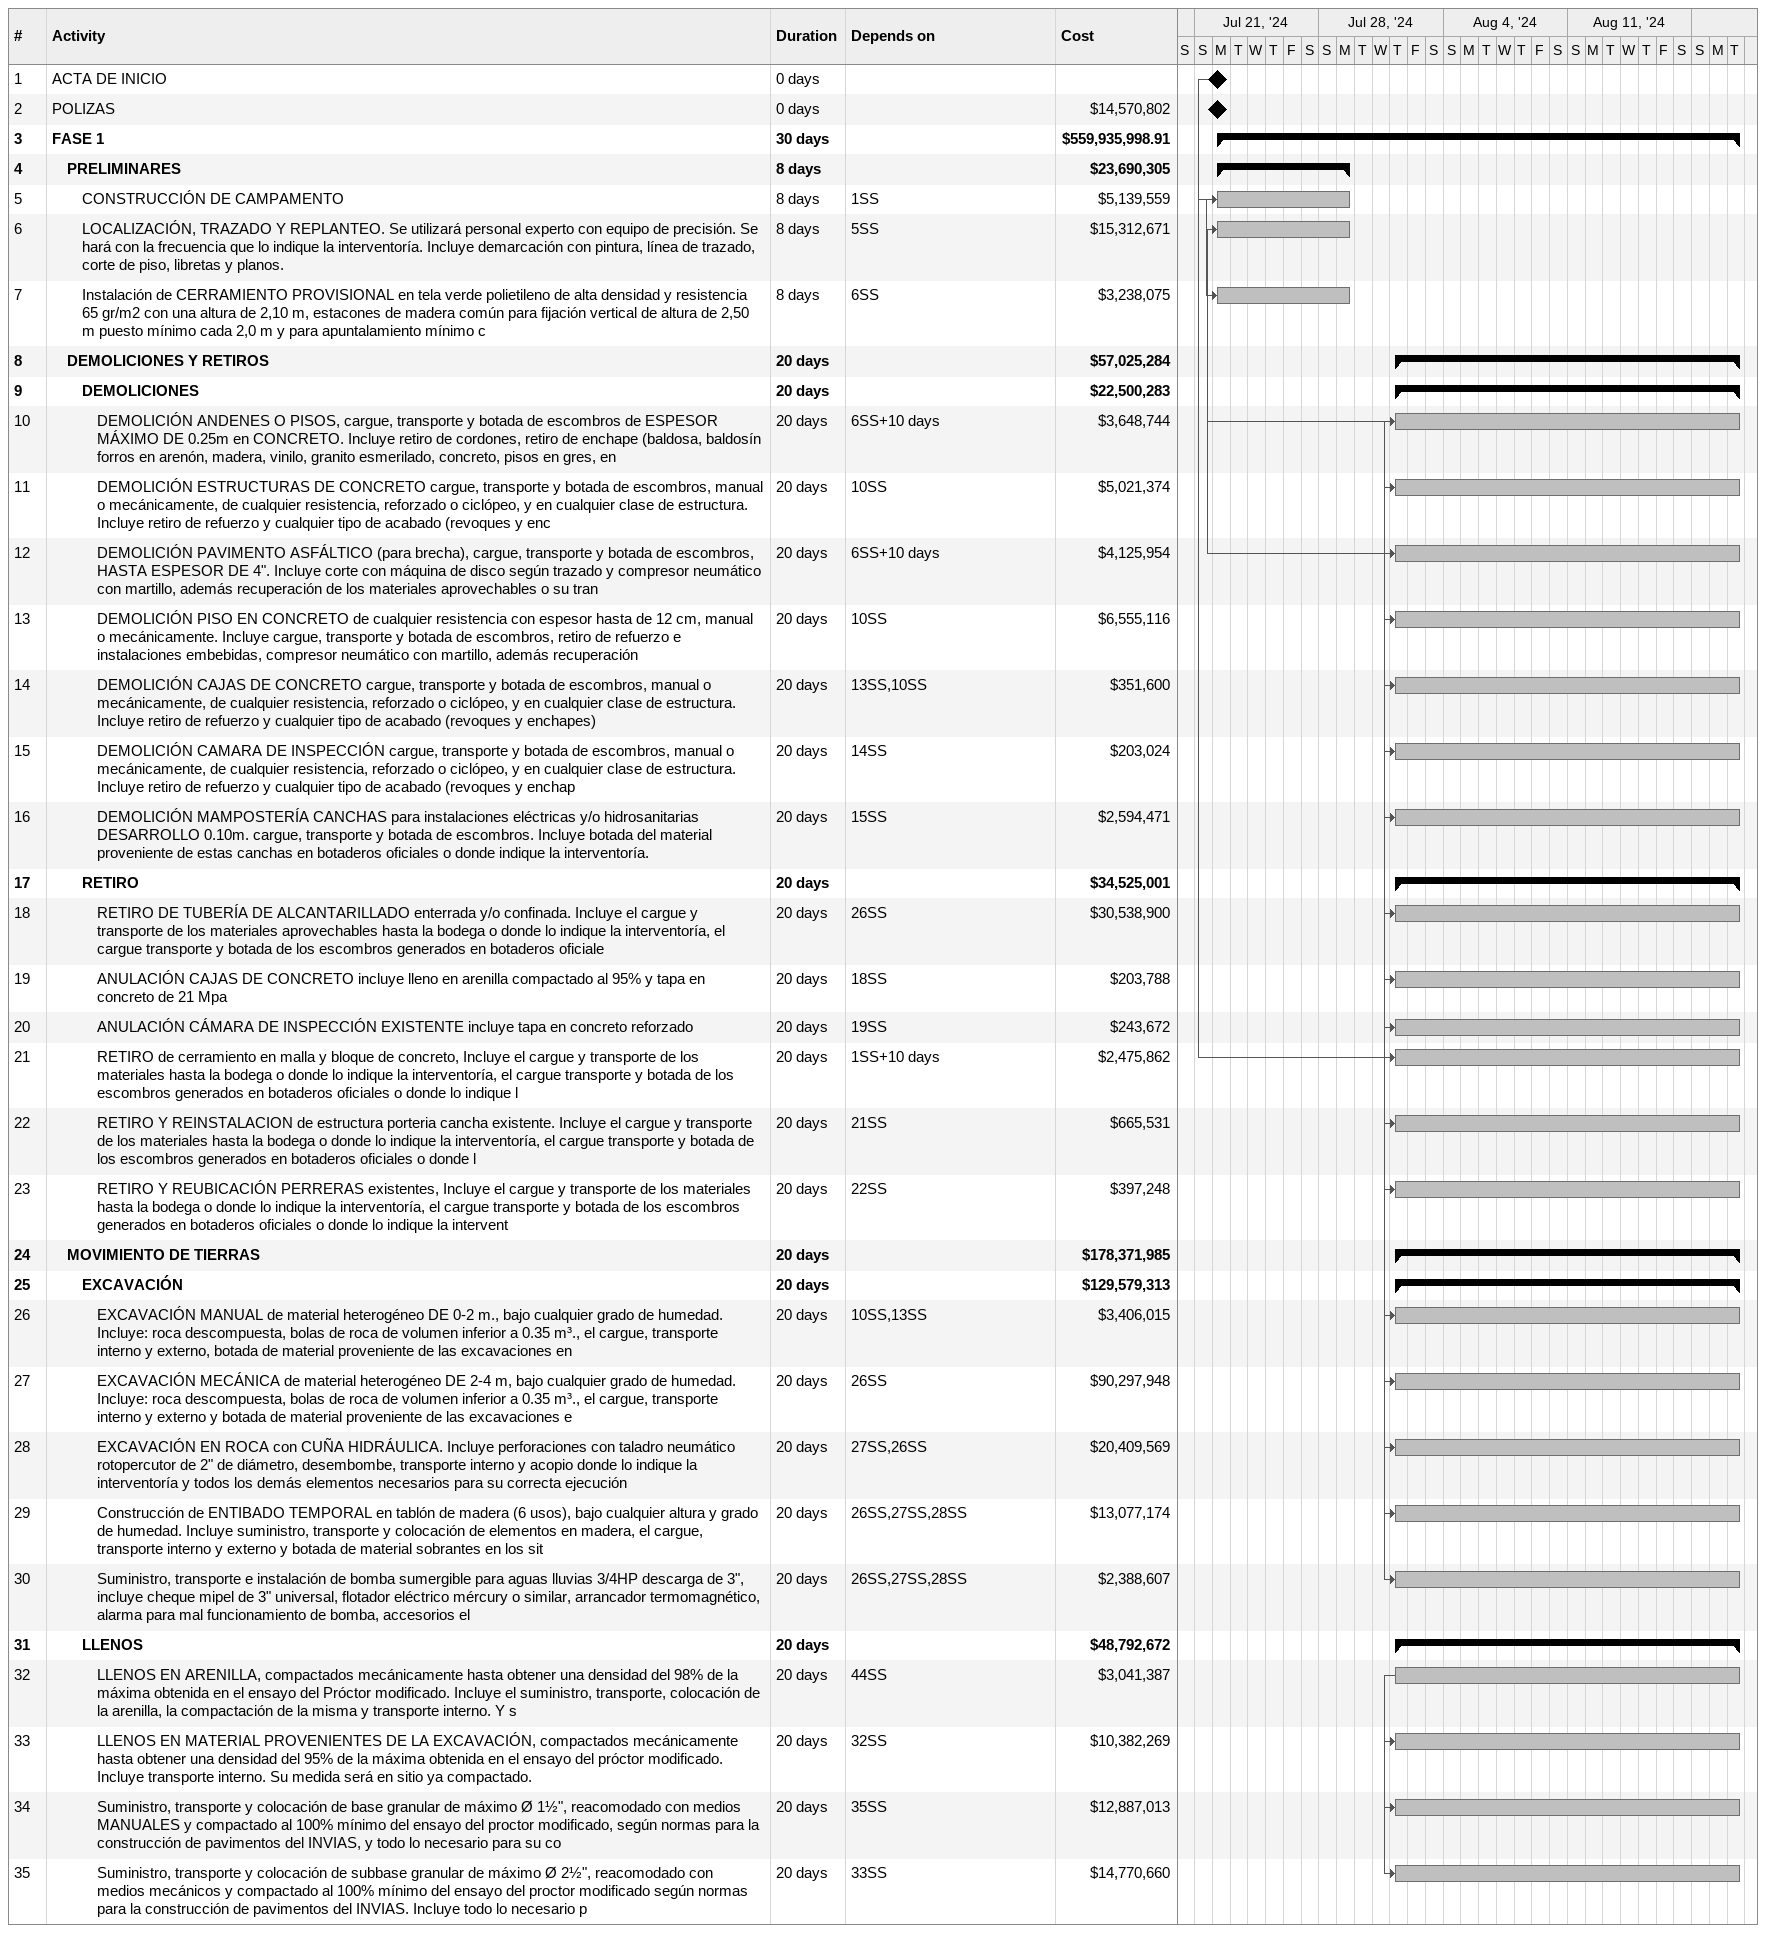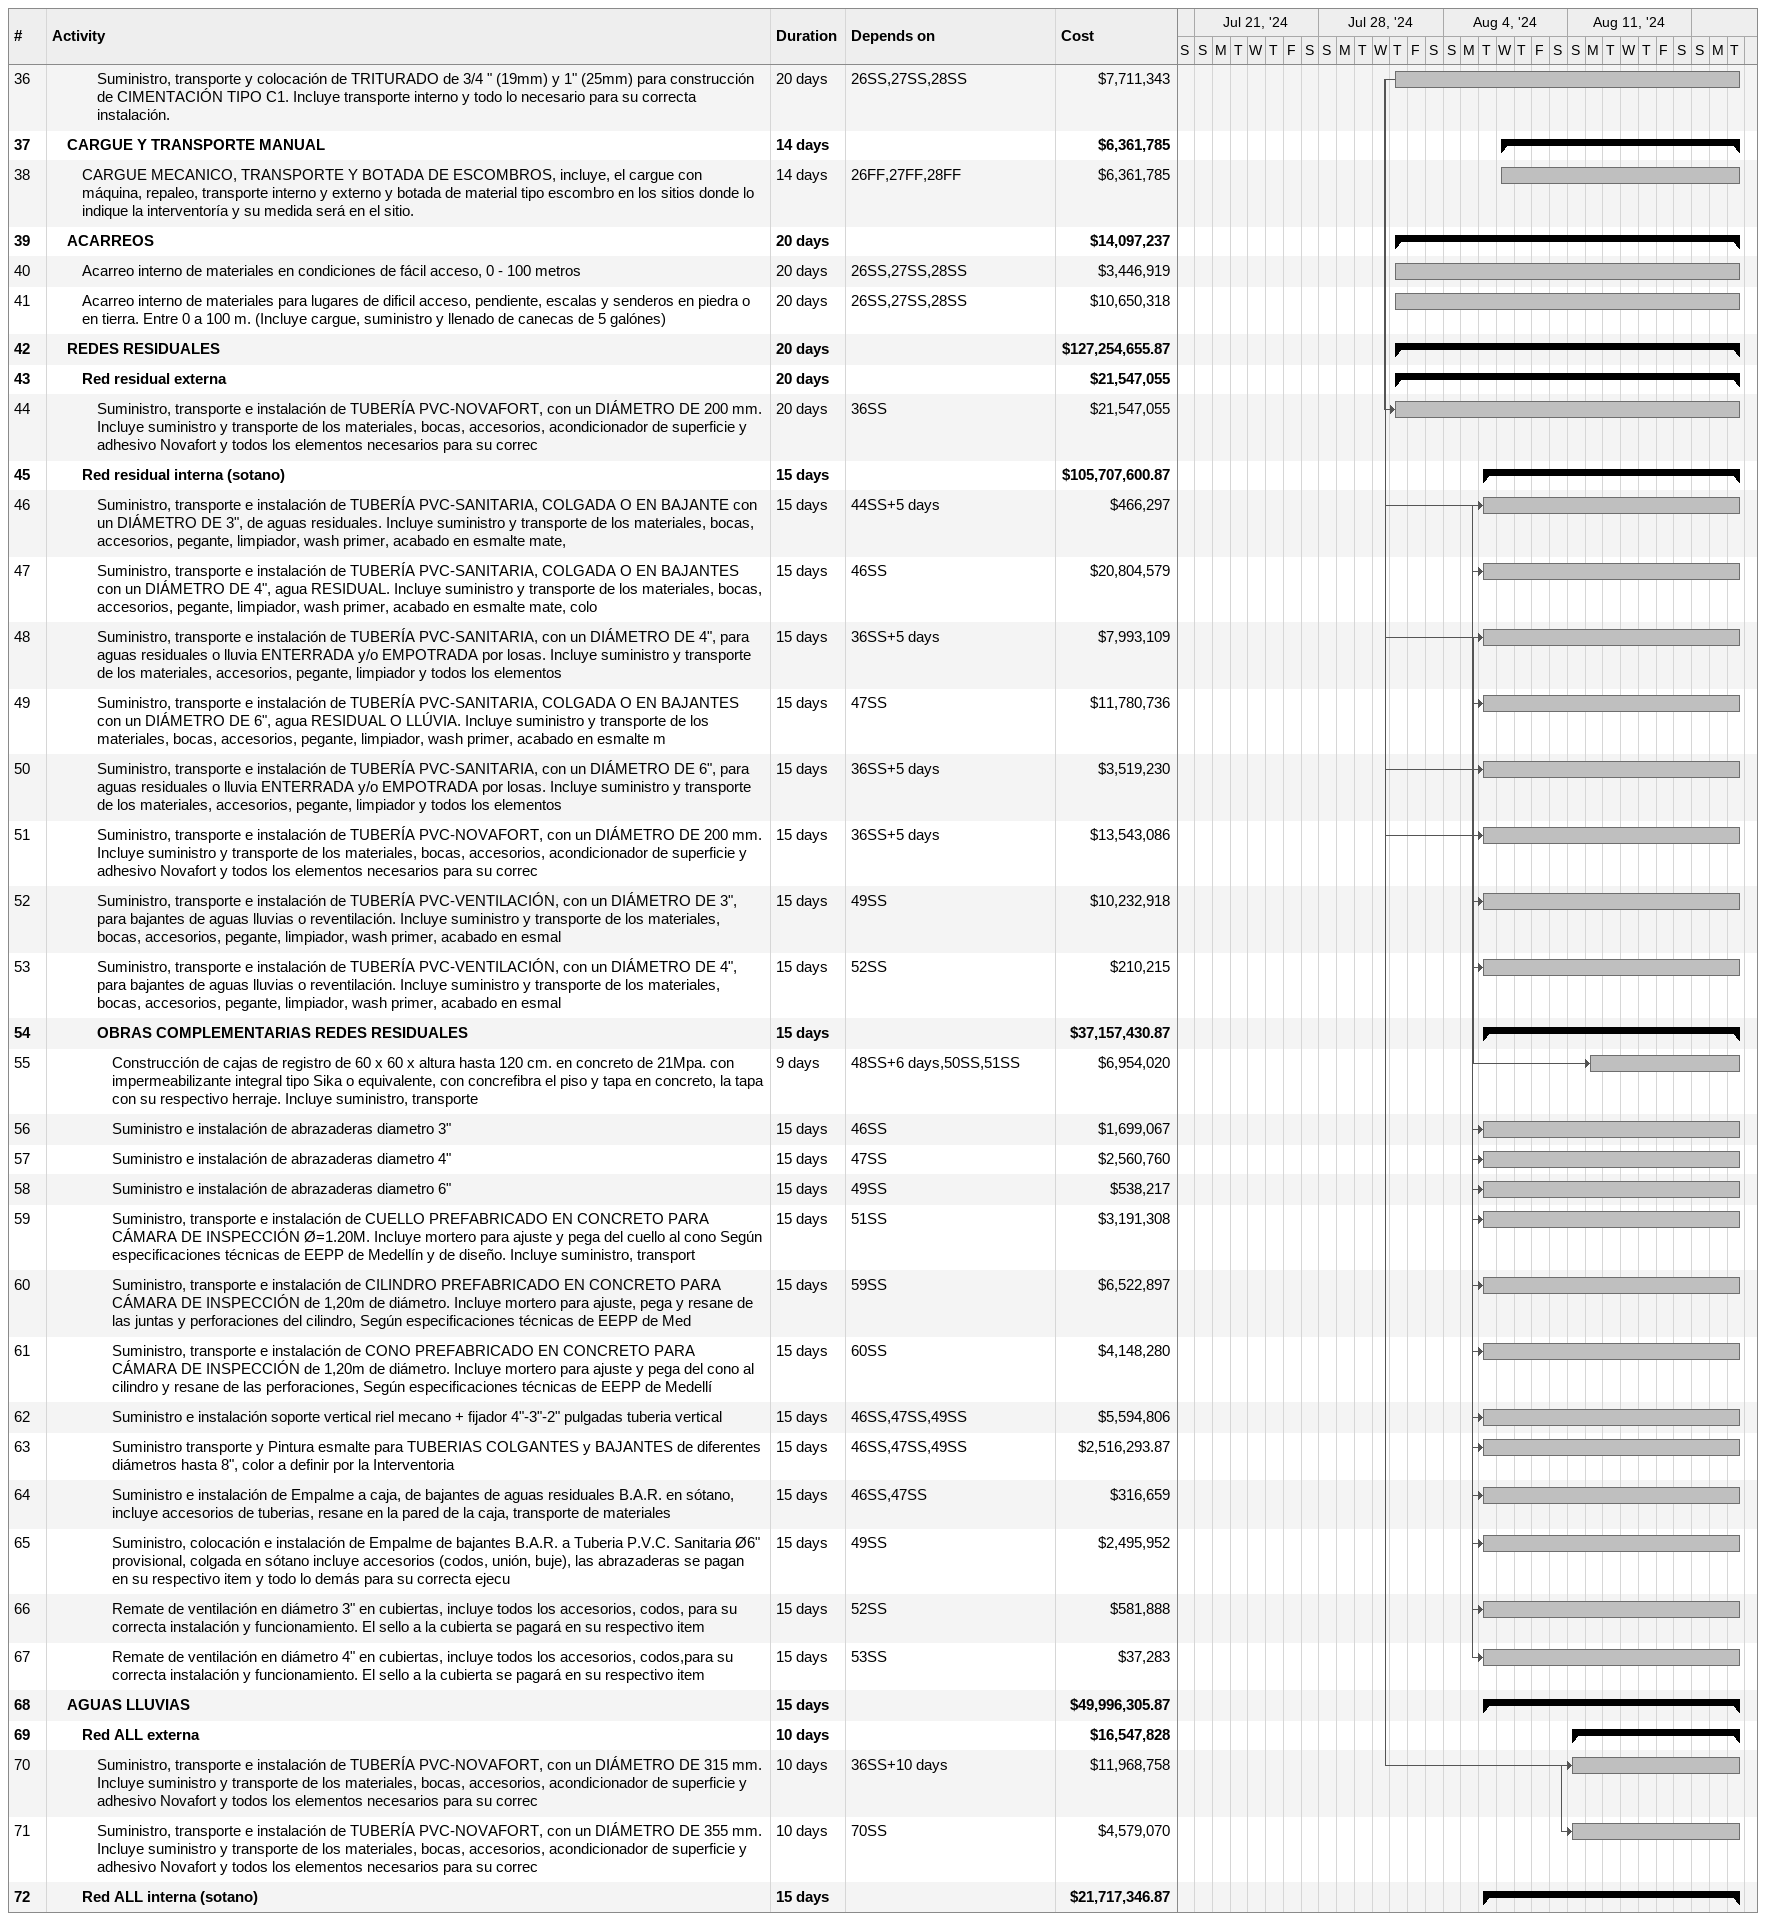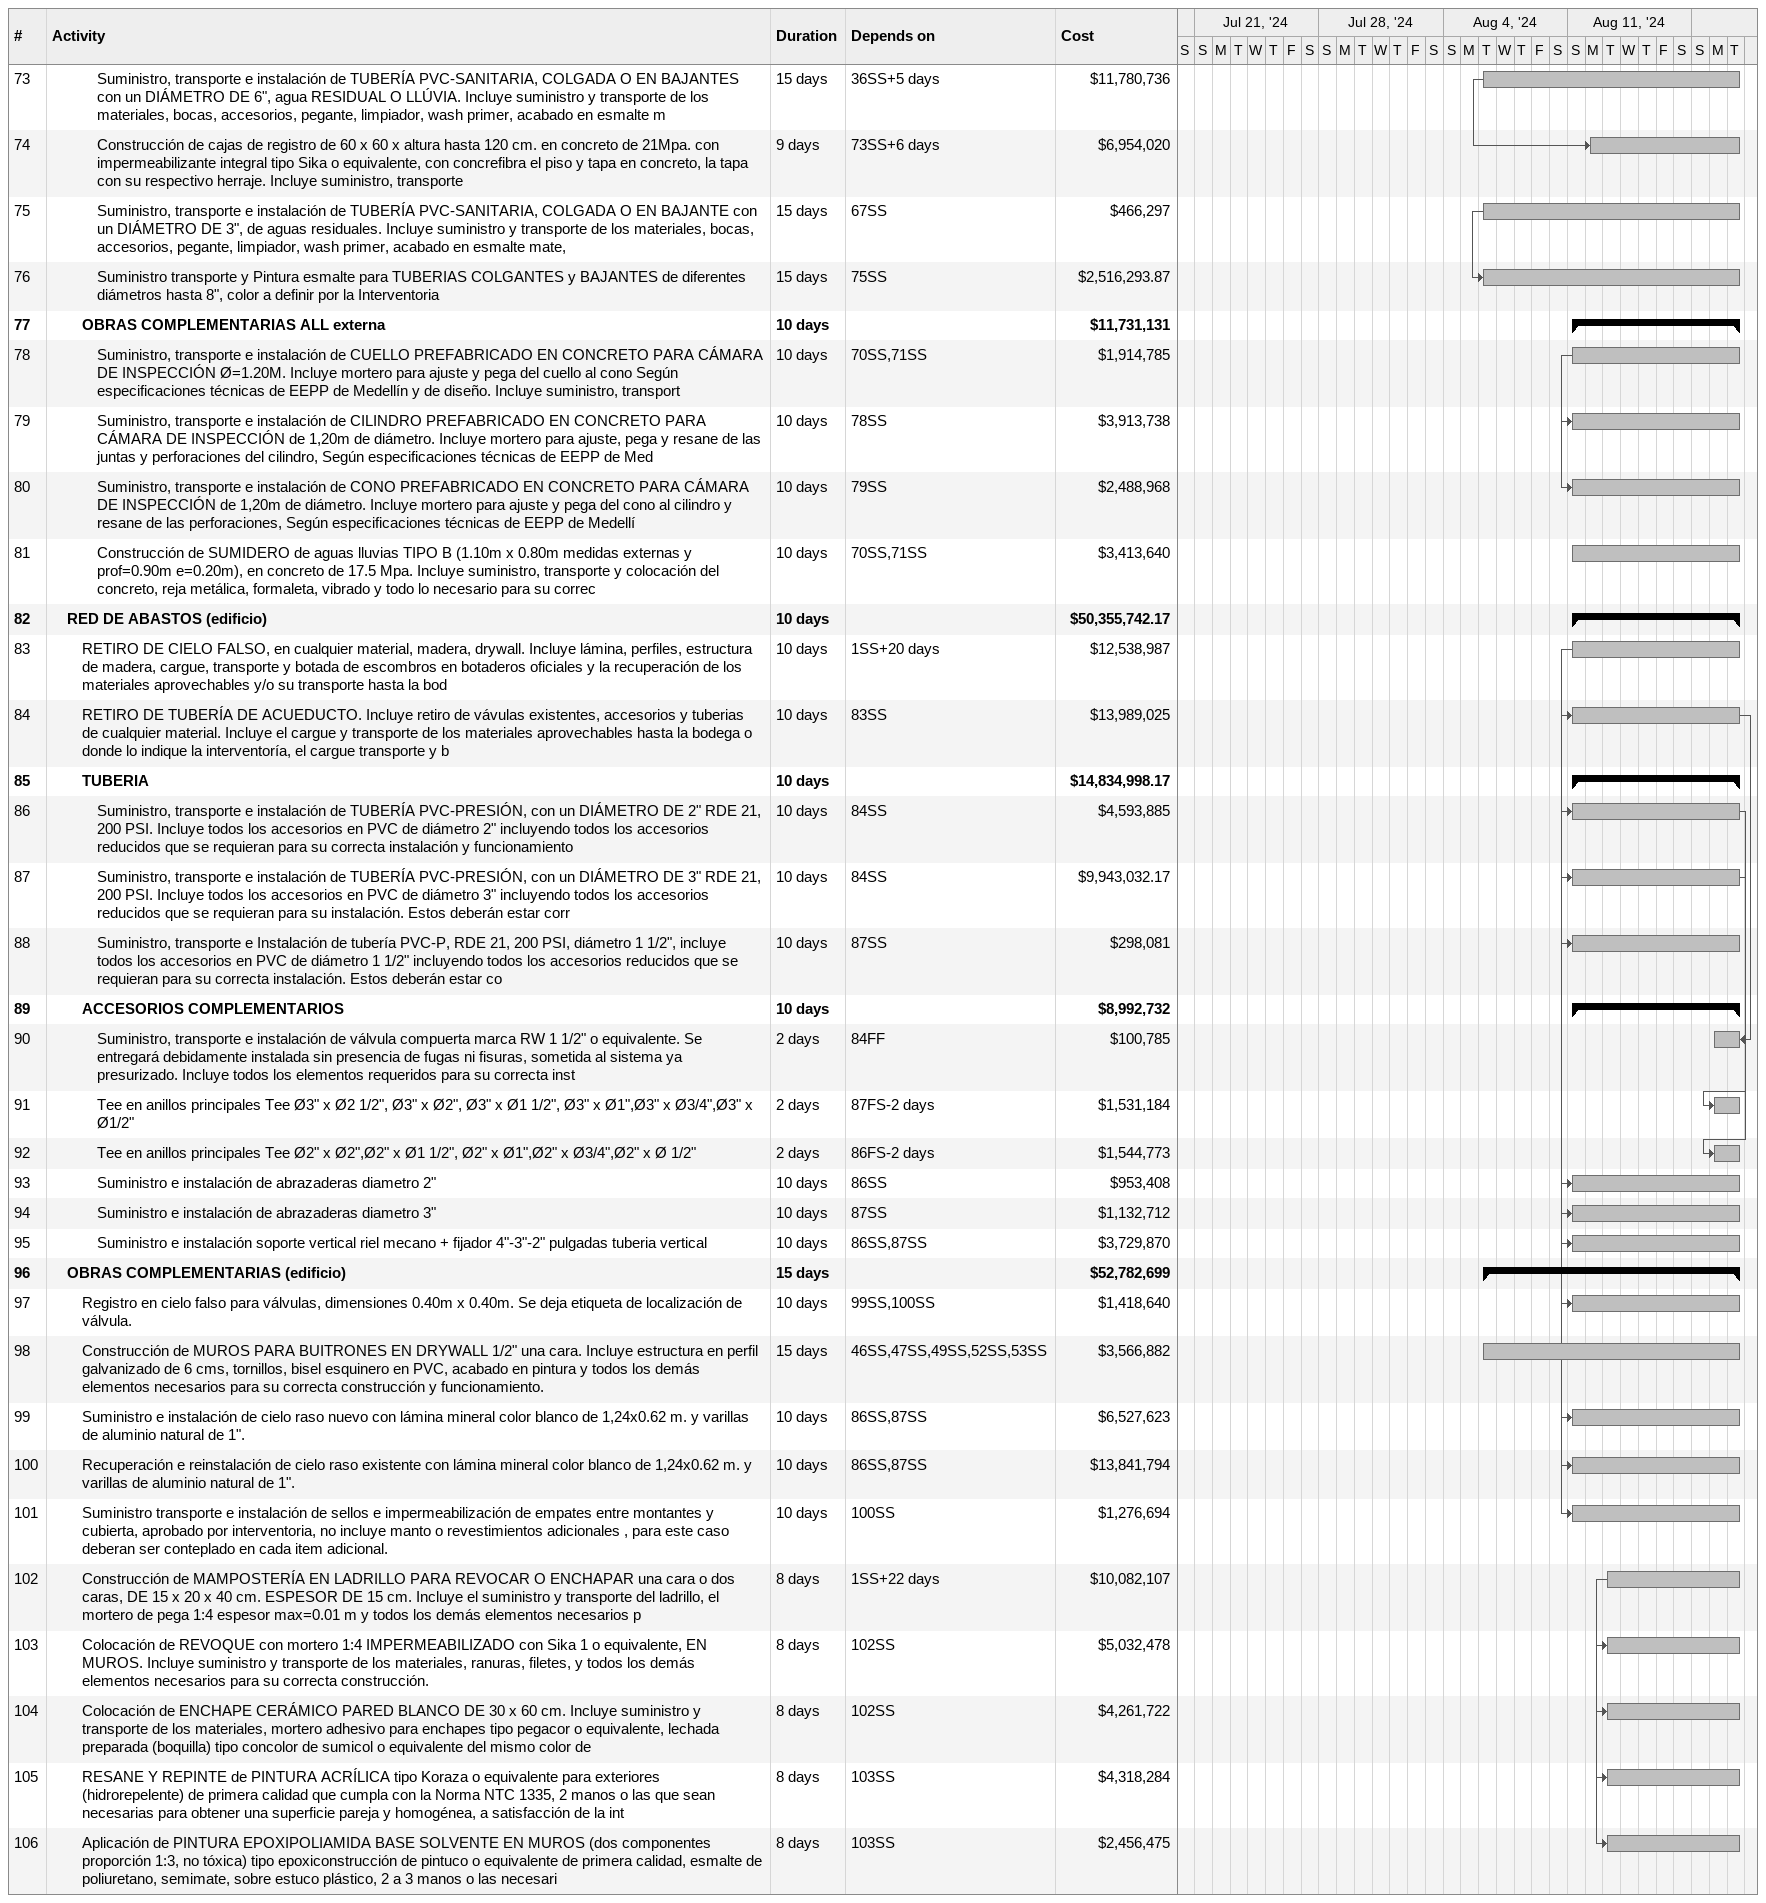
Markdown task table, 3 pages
| ID | Level | Task | Duration | Start | Finish | Predecessors | Cost ($) |
|---|---|---|---|---|---|---|---|
| 1 | 1 | ACTA DE INICIO | 0d | 2024-07-22 | 2024-07-22 |  |  |
| 2 | 1 | POLIZAS | 0d | 2024-07-22 | 2024-07-22 |  | 14570802 |
| 3 | 1 | **FASE 1** | 30d | 2024-07-22 | 2024-08-20 |  | 559935998.91 |
| 4 | 2 | **PRELIMINARES** | 8d | 2024-07-22 | 2024-07-29 |  | 23690305 |
| 5 | 3 | CONSTRUCCIÓN DE CAMPAMENTO | 8d | 2024-07-22 | 2024-07-29 | 1SS | 5139559 |
| 6 | 3 | LOCALIZACIÓN, TRAZADO Y REPLANTEO. Se utilizará personal experto con equipo de precisión. Se hará con la frecuencia que lo indique la interventoría. Incluye demarcación con pintura, línea de trazado, corte de piso, libretas y planos. | 8d | 2024-07-22 | 2024-07-29 | 5SS | 15312671 |
| 7 | 3 | Instalación de CERRAMIENTO PROVISIONAL en tela verde polietileno de alta densidad y resistencia 65 gr/m2 con una altura de 2,10 m, estacones de madera común para fijación vertical de altura de 2,50 m puesto mínimo cada 2,0 m y para apuntalamiento mínimo c | 8d | 2024-07-22 | 2024-07-29 | 6SS | 3238075 |
| 8 | 2 | **DEMOLICIONES Y RETIROS** | 20d | 2024-08-01 | 2024-08-20 |  | 57025284 |
| 9 | 3 | **DEMOLICIONES** | 20d | 2024-08-01 | 2024-08-20 |  | 22500283 |
| 10 | 4 | DEMOLICIÓN ANDENES O PISOS, cargue, transporte y botada de escombros de ESPESOR MÁXIMO DE 0.25m en CONCRETO. Incluye retiro de cordones, retiro de enchape (baldosa, baldosín forros en arenón, madera, vinilo, granito esmerilado, concreto, pisos en gres, en | 20d | 2024-08-01 | 2024-08-20 | 6SS+10d | 3648744 |
| 11 | 4 | DEMOLICIÓN ESTRUCTURAS DE CONCRETO cargue, transporte y botada de escombros, manual o mecánicamente, de cualquier resistencia, reforzado o ciclópeo, y en cualquier clase de estructura. Incluye retiro de refuerzo y cualquier tipo de acabado (revoques y enc | 20d | 2024-08-01 | 2024-08-20 | 10SS | 5021374 |
| 12 | 4 | DEMOLICIÓN PAVIMENTO ASFÁLTICO (para brecha), cargue, transporte y botada de escombros, HASTA ESPESOR DE 4". Incluye corte con máquina de disco según trazado y compresor neumático con martillo, además recuperación de los materiales aprovechables o su tran | 20d | 2024-08-01 | 2024-08-20 | 6SS+10d | 4125954 |
| 13 | 4 | DEMOLICIÓN PISO EN CONCRETO de cualquier resistencia con espesor hasta de 12 cm, manual o mecánicamente. Incluye cargue, transporte y botada de escombros, retiro de refuerzo e instalaciones embebidas, compresor neumático con martillo, además recuperación | 20d | 2024-08-01 | 2024-08-20 | 10SS | 6555116 |
| 14 | 4 | DEMOLICIÓN CAJAS DE CONCRETO cargue, transporte y botada de escombros, manual o mecánicamente, de cualquier resistencia, reforzado o ciclópeo, y en cualquier clase de estructura. Incluye retiro de refuerzo y cualquier tipo de acabado (revoques y enchapes) | 20d | 2024-08-01 | 2024-08-20 | 13SS, 10SS | 351600 |
| 15 | 4 | DEMOLICIÓN CAMARA DE INSPECCIÓN cargue, transporte y botada de escombros, manual o mecánicamente, de cualquier resistencia, reforzado o ciclópeo, y en cualquier clase de estructura. Incluye retiro de refuerzo y cualquier tipo de acabado (revoques y enchap | 20d | 2024-08-01 | 2024-08-20 | 14SS | 203024 |
| 16 | 4 | DEMOLICIÓN MAMPOSTERÍA CANCHAS para instalaciones eléctricas y/o hidrosanitarias DESARROLLO 0.10m. cargue, transporte y botada de escombros. Incluye botada del material proveniente de estas canchas en botaderos oficiales o donde indique la interventoría. | 20d | 2024-08-01 | 2024-08-20 | 15SS | 2594471 |
| 17 | 3 | **RETIRO** | 20d | 2024-08-01 | 2024-08-20 |  | 34525001 |
| 18 | 4 | RETIRO DE TUBERÍA DE ALCANTARILLADO enterrada y/o confinada. Incluye el cargue y transporte de los materiales aprovechables hasta la bodega o donde lo indique la interventoría, el cargue transporte y botada de los escombros generados en botaderos oficiale | 20d | 2024-08-01 | 2024-08-20 | 26SS | 30538900 |
| 19 | 4 | ANULACIÓN CAJAS DE CONCRETO incluye lleno en arenilla compactado al 95% y tapa en concreto de 21 Mpa | 20d | 2024-08-01 | 2024-08-20 | 18SS | 203788 |
| 20 | 4 | ANULACIÓN CÁMARA DE INSPECCIÓN EXISTENTE incluye tapa en concreto reforzado | 20d | 2024-08-01 | 2024-08-20 | 19SS | 243672 |
| 21 | 4 | RETIRO de cerramiento en malla y bloque de concreto, Incluye el cargue y transporte de los materiales hasta la bodega o donde lo indique la interventoría, el cargue transporte y botada de los escombros generados en botaderos oficiales o donde lo indique l | 20d | 2024-08-01 | 2024-08-20 | 1SS+10d | 2475862 |
| 22 | 4 | RETIRO Y REINSTALACION de estructura porteria cancha existente. Incluye el cargue y transporte de los materiales hasta la bodega o donde lo indique la interventoría, el cargue transporte y botada de los escombros generados en botaderos oficiales o donde l | 20d | 2024-08-01 | 2024-08-20 | 21SS | 665531 |
| 23 | 4 | RETIRO Y REUBICACIÓN PERRERAS existentes, Incluye el cargue y transporte de los materiales hasta la bodega o donde lo indique la interventoría, el cargue transporte y botada de los escombros generados en botaderos oficiales o donde lo indique la intervent | 20d | 2024-08-01 | 2024-08-20 | 22SS | 397248 |
| 24 | 2 | **MOVIMIENTO DE TIERRAS** | 20d | 2024-08-01 | 2024-08-20 |  | 178371985 |
| 25 | 3 | **EXCAVACIÓN** | 20d | 2024-08-01 | 2024-08-20 |  | 129579313 |
| 26 | 4 | EXCAVACIÓN MANUAL de material heterogéneo DE 0-2 m., bajo cualquier grado de humedad. Incluye: roca descompuesta, bolas de roca de volumen inferior a 0.35 m³., el cargue, transporte interno y externo, botada de material proveniente de las excavaciones en | 20d | 2024-08-01 | 2024-08-20 | 10SS, 13SS | 3406015 |
| 27 | 4 | EXCAVACIÓN MECÁNICA de material heterogéneo DE 2-4 m, bajo cualquier grado de humedad. Incluye: roca descompuesta, bolas de roca de volumen inferior a 0.35 m³., el cargue, transporte interno y externo y botada de material proveniente de las excavaciones e | 20d | 2024-08-01 | 2024-08-20 | 26SS | 90297948 |
| 28 | 4 | EXCAVACIÓN EN ROCA con CUÑA HIDRÁULICA. Incluye perforaciones con taladro neumático rotopercutor de 2" de diámetro, desembombe, transporte interno y acopio donde lo indique la interventoría y todos los demás elementos necesarios para su correcta ejecución | 20d | 2024-08-01 | 2024-08-20 | 27SS, 26SS | 20409569 |
| 29 | 4 | Construcción de ENTIBADO TEMPORAL en tablón de madera (6 usos), bajo cualquier altura y grado de humedad. Incluye suministro, transporte y colocación de elementos en madera, el cargue, transporte interno y externo y botada de material sobrantes en los sit | 20d | 2024-08-01 | 2024-08-20 | 26SS, 27SS, 28SS | 13077174 |
| 30 | 4 | Suministro, transporte e instalación de bomba sumergible para aguas lluvias 3/4HP descarga de 3", incluye cheque mipel de 3" universal, flotador eléctrico mércury o similar, arrancador termomagnético, alarma para mal funcionamiento de bomba, accesorios el | 20d | 2024-08-01 | 2024-08-20 | 26SS, 27SS, 28SS | 2388607 |
| 31 | 3 | **LLENOS** | 20d | 2024-08-01 | 2024-08-20 |  | 48792672 |
| 32 | 4 | LLENOS EN ARENILLA, compactados mecánicamente hasta obtener una densidad del 98% de la máxima obtenida en el ensayo del Próctor modificado. Incluye el suministro, transporte, colocación de la arenilla, la compactación de la misma y transporte interno. Y s | 20d | 2024-08-01 | 2024-08-20 | 44SS | 3041387 |
| 33 | 4 | LLENOS EN MATERIAL PROVENIENTES DE LA EXCAVACIÓN, compactados mecánicamente hasta obtener una densidad del 95% de la máxima obtenida en el ensayo del próctor modificado. Incluye transporte interno. Su medida será en sitio ya compactado. | 20d | 2024-08-01 | 2024-08-20 | 32SS | 10382269 |
| 34 | 4 | Suministro, transporte y colocación de base granular de máximo Ø 1½", reacomodado con medios MANUALES y compactado al 100% mínimo del ensayo del proctor modificado, según normas para la construcción de pavimentos del INVIAS, y todo lo necesario para su co | 20d | 2024-08-01 | 2024-08-20 | 35SS | 12887013 |
| 35 | 4 | Suministro, transporte y colocación de subbase granular de máximo Ø 2½", reacomodado con medios mecánicos y compactado al 100% mínimo del ensayo del proctor modificado según normas para la construcción de pavimentos del INVIAS. Incluye todo lo necesario p | 20d | 2024-08-01 | 2024-08-20 | 33SS | 14770660 |
| 36 | 4 | Suministro, transporte y colocación de TRITURADO de 3/4 " (19mm) y 1" (25mm) para construcción de CIMENTACIÓN TIPO C1. Incluye transporte interno y todo lo necesario para su correcta instalación. | 20d | 2024-08-01 | 2024-08-20 | 26SS, 27SS, 28SS | 7711343 |
| 37 | 2 | **CARGUE Y TRANSPORTE MANUAL** | 14d | 2024-08-07 | 2024-08-20 |  | 6361785 |
| 38 | 3 | CARGUE MECANICO, TRANSPORTE Y BOTADA DE ESCOMBROS, incluye, el cargue con máquina, repaleo, transporte interno y externo y botada de material tipo escombro en los sitios donde lo indique la interventoría y su medida será en el sitio. | 14d | 2024-08-07 | 2024-08-20 | 26FF, 27FF, 28FF | 6361785 |
| 39 | 2 | **ACARREOS** | 20d | 2024-08-01 | 2024-08-20 |  | 14097237 |
| 40 | 3 | Acarreo interno de materiales en condiciones de fácil acceso, 0 - 100 metros | 20d | 2024-08-01 | 2024-08-20 | 26SS, 27SS, 28SS | 3446919 |
| 41 | 3 | Acarreo interno de materiales para lugares de dificil acceso, pendiente, escalas y senderos en piedra o en tierra. Entre 0 a 100 m. (Incluye cargue, suministro y llenado de canecas de 5 galónes) | 20d | 2024-08-01 | 2024-08-20 | 26SS, 27SS, 28SS | 10650318 |
| 42 | 2 | **REDES RESIDUALES** | 20d | 2024-08-01 | 2024-08-20 |  | 127254655.87 |
| 43 | 3 | **Red residual externa** | 20d | 2024-08-01 | 2024-08-20 |  | 21547055 |
| 44 | 4 | Suministro, transporte e instalación de TUBERÍA PVC-NOVAFORT, con un DIÁMETRO DE 200 mm. Incluye suministro y transporte de los materiales, bocas, accesorios, acondicionador de superficie y adhesivo Novafort y todos los elementos necesarios para su correc | 20d | 2024-08-01 | 2024-08-20 | 36SS | 21547055 |
| 45 | 3 | **Red residual interna (sotano)** | 15d | 2024-08-06 | 2024-08-20 |  | 105707600.87 |
| 46 | 4 | Suministro, transporte e instalación de TUBERÍA PVC-SANITARIA, COLGADA O EN BAJANTE con un DIÁMETRO DE 3", de aguas residuales. Incluye suministro y transporte de los materiales, bocas, accesorios, pegante, limpiador, wash primer, acabado en esmalte mate, | 15d | 2024-08-06 | 2024-08-20 | 44SS+5d | 466297 |
| 47 | 4 | Suministro, transporte e instalación de TUBERÍA PVC-SANITARIA, COLGADA O EN BAJANTES con un DIÁMETRO DE 4", agua RESIDUAL. Incluye suministro y transporte de los materiales, bocas, accesorios, pegante, limpiador, wash primer, acabado en esmalte mate, colo | 15d | 2024-08-06 | 2024-08-20 | 46SS | 20804579 |
| 48 | 4 | Suministro, transporte e instalación de TUBERÍA PVC-SANITARIA, con un DIÁMETRO DE 4", para aguas residuales o lluvia ENTERRADA y/o EMPOTRADA por losas. Incluye suministro y transporte de los materiales, accesorios, pegante, limpiador y todos los elementos | 15d | 2024-08-06 | 2024-08-20 | 36SS+5d | 7993109 |
| 49 | 4 | Suministro, transporte e instalación de TUBERÍA PVC-SANITARIA, COLGADA O EN BAJANTES con un DIÁMETRO DE 6", agua RESIDUAL O LLÚVIA. Incluye suministro y transporte de los materiales, bocas, accesorios, pegante, limpiador, wash primer, acabado en esmalte m | 15d | 2024-08-06 | 2024-08-20 | 47SS | 11780736 |
| 50 | 4 | Suministro, transporte e instalación de TUBERÍA PVC-SANITARIA, con un DIÁMETRO DE 6", para aguas residuales o lluvia ENTERRADA y/o EMPOTRADA por losas. Incluye suministro y transporte de los materiales, accesorios, pegante, limpiador y todos los elementos | 15d | 2024-08-06 | 2024-08-20 | 36SS+5d | 3519230 |
| 51 | 4 | Suministro, transporte e instalación de TUBERÍA PVC-NOVAFORT, con un DIÁMETRO DE 200 mm. Incluye suministro y transporte de los materiales, bocas, accesorios, acondicionador de superficie y adhesivo Novafort y todos los elementos necesarios para su correc | 15d | 2024-08-06 | 2024-08-20 | 36SS+5d | 13543086 |
| 52 | 4 | Suministro, transporte e instalación de TUBERÍA PVC-VENTILACIÓN, con un DIÁMETRO DE 3", para bajantes de aguas lluvias o reventilación. Incluye suministro y transporte de los materiales, bocas, accesorios, pegante, limpiador, wash primer, acabado en esmal | 15d | 2024-08-06 | 2024-08-20 | 49SS | 10232918 |
| 53 | 4 | Suministro, transporte e instalación de TUBERÍA PVC-VENTILACIÓN, con un DIÁMETRO DE 4", para bajantes de aguas lluvias o reventilación. Incluye suministro y transporte de los materiales, bocas, accesorios, pegante, limpiador, wash primer, acabado en esmal | 15d | 2024-08-06 | 2024-08-20 | 52SS | 210215 |
| 54 | 4 | **OBRAS COMPLEMENTARIAS REDES RESIDUALES** | 15d | 2024-08-06 | 2024-08-20 |  | 37157430.87 |
| 55 | 5 | Construcción de cajas de registro de 60 x 60 x altura hasta 120 cm. en concreto de 21Mpa. con impermeabilizante integral tipo Sika o equivalente, con concrefibra el piso y tapa en concreto, la tapa con su respectivo herraje. Incluye suministro, transporte | 9d | 2024-08-12 | 2024-08-20 | 48SS+6d, 50SS, 51SS | 6954020 |
| 56 | 5 | Suministro e instalación de abrazaderas diametro 3" | 15d | 2024-08-06 | 2024-08-20 | 46SS | 1699067 |
| 57 | 5 | Suministro e instalación de abrazaderas diametro 4" | 15d | 2024-08-06 | 2024-08-20 | 47SS | 2560760 |
| 58 | 5 | Suministro e instalación de abrazaderas diametro 6" | 15d | 2024-08-06 | 2024-08-20 | 49SS | 538217 |
| 59 | 5 | Suministro, transporte e instalación de CUELLO PREFABRICADO EN CONCRETO PARA CÁMARA DE INSPECCIÓN Ø=1.20M. Incluye mortero para ajuste y pega del cuello al cono Según especificaciones técnicas de EEPP de Medellín y de diseño. Incluye suministro, transport | 15d | 2024-08-06 | 2024-08-20 | 51SS | 3191308 |
| 60 | 5 | Suministro, transporte e instalación de CILINDRO PREFABRICADO EN CONCRETO PARA CÁMARA DE INSPECCIÓN de 1,20m de diámetro. Incluye mortero para ajuste, pega y resane de las juntas y perforaciones del cilindro, Según especificaciones técnicas de EEPP de Med | 15d | 2024-08-06 | 2024-08-20 | 59SS | 6522897 |
| 61 | 5 | Suministro, transporte e instalación de CONO PREFABRICADO EN CONCRETO PARA CÁMARA DE INSPECCIÓN de 1,20m de diámetro. Incluye mortero para ajuste y pega del cono al cilindro y resane de las perforaciones, Según especificaciones técnicas de EEPP de Medellí | 15d | 2024-08-06 | 2024-08-20 | 60SS | 4148280 |
| 62 | 5 | Suministro e instalación soporte vertical riel mecano + fijador 4"-3"-2" pulgadas tuberia vertical | 15d | 2024-08-06 | 2024-08-20 | 46SS, 47SS, 49SS | 5594806 |
| 63 | 5 | Suministro transporte y Pintura esmalte para TUBERIAS COLGANTES y BAJANTES de diferentes diámetros hasta 8", color a definir por la Interventoria | 15d | 2024-08-06 | 2024-08-20 | 46SS, 47SS, 49SS | 2516293.87 |
| 64 | 5 | Suministro e instalación de Empalme a caja, de bajantes de aguas residuales B.A.R. en sótano, incluye accesorios de tuberias, resane en la pared de la caja, transporte de materiales | 15d | 2024-08-06 | 2024-08-20 | 46SS, 47SS | 316659 |
| 65 | 5 | Suministro, colocación e instalación de Empalme de bajantes B.A.R. a Tuberia P.V.C. Sanitaria Ø6" provisional, colgada en sótano incluye accesorios (codos, unión, buje), las abrazaderas se pagan en su respectivo item y todo lo demás para su correcta ejecu | 15d | 2024-08-06 | 2024-08-20 | 49SS | 2495952 |
| 66 | 5 | Remate de ventilación en diámetro 3" en cubiertas, incluye todos los accesorios, codos, para su correcta instalación y funcionamiento. El sello a la cubierta se pagará en su respectivo item | 15d | 2024-08-06 | 2024-08-20 | 52SS | 581888 |
| 67 | 5 | Remate de ventilación en diámetro 4" en cubiertas, incluye todos los accesorios, codos,para su correcta instalación y funcionamiento. El sello a la cubierta se pagará en su respectivo item | 15d | 2024-08-06 | 2024-08-20 | 53SS | 37283 |
| 68 | 2 | **AGUAS LLUVIAS** | 15d | 2024-08-06 | 2024-08-20 |  | 49996305.87 |
| 69 | 3 | **Red ALL externa** | 10d | 2024-08-11 | 2024-08-20 |  | 16547828 |
| 70 | 4 | Suministro, transporte e instalación de TUBERÍA PVC-NOVAFORT, con un DIÁMETRO DE 315 mm. Incluye suministro y transporte de los materiales, bocas, accesorios, acondicionador de superficie y adhesivo Novafort y todos los elementos necesarios para su correc | 10d | 2024-08-11 | 2024-08-20 | 36SS+10d | 11968758 |
| 71 | 4 | Suministro, transporte e instalación de TUBERÍA PVC-NOVAFORT, con un DIÁMETRO DE 355 mm. Incluye suministro y transporte de los materiales, bocas, accesorios, acondicionador de superficie y adhesivo Novafort y todos los elementos necesarios para su correc | 10d | 2024-08-11 | 2024-08-20 | 70SS | 4579070 |
| 72 | 3 | **Red ALL interna (sotano)** | 15d | 2024-08-06 | 2024-08-20 |  | 21717346.87 |
| 73 | 4 | Suministro, transporte e instalación de TUBERÍA PVC-SANITARIA, COLGADA O EN BAJANTES con un DIÁMETRO DE 6", agua RESIDUAL O LLÚVIA. Incluye suministro y transporte de los materiales, bocas, accesorios, pegante, limpiador, wash primer, acabado en esmalte m | 15d | 2024-08-06 | 2024-08-20 | 36SS+5d | 11780736 |
| 74 | 4 | Construcción de cajas de registro de 60 x 60 x altura hasta 120 cm. en concreto de 21Mpa. con impermeabilizante integral tipo Sika o equivalente, con concrefibra el piso y tapa en concreto, la tapa con su respectivo herraje. Incluye suministro, transporte | 9d | 2024-08-12 | 2024-08-20 | 73SS+6d | 6954020 |
| 75 | 4 | Suministro, transporte e instalación de TUBERÍA PVC-SANITARIA, COLGADA O EN BAJANTE con un DIÁMETRO DE 3", de aguas residuales. Incluye suministro y transporte de los materiales, bocas, accesorios, pegante, limpiador, wash primer, acabado en esmalte mate, | 15d | 2024-08-06 | 2024-08-20 | 67SS | 466297 |
| 76 | 4 | Suministro transporte y Pintura esmalte para TUBERIAS COLGANTES y BAJANTES de diferentes diámetros hasta 8", color a definir por la Interventoria | 15d | 2024-08-06 | 2024-08-20 | 75SS | 2516293.87 |
| 77 | 3 | **OBRAS COMPLEMENTARIAS ALL externa** | 10d | 2024-08-11 | 2024-08-20 |  | 11731131 |
| 78 | 4 | Suministro, transporte e instalación de CUELLO PREFABRICADO EN CONCRETO PARA CÁMARA DE INSPECCIÓN Ø=1.20M. Incluye mortero para ajuste y pega del cuello al cono Según especificaciones técnicas de EEPP de Medellín y de diseño. Incluye suministro, transport | 10d | 2024-08-11 | 2024-08-20 | 70SS, 71SS | 1914785 |
| 79 | 4 | Suministro, transporte e instalación de CILINDRO PREFABRICADO EN CONCRETO PARA CÁMARA DE INSPECCIÓN de 1,20m de diámetro. Incluye mortero para ajuste, pega y resane de las juntas y perforaciones del cilindro, Según especificaciones técnicas de EEPP de Med | 10d | 2024-08-11 | 2024-08-20 | 78SS | 3913738 |
| 80 | 4 | Suministro, transporte e instalación de CONO PREFABRICADO EN CONCRETO PARA CÁMARA DE INSPECCIÓN de 1,20m de diámetro. Incluye mortero para ajuste y pega del cono al cilindro y resane de las perforaciones, Según especificaciones técnicas de EEPP de Medellí | 10d | 2024-08-11 | 2024-08-20 | 79SS | 2488968 |
| 81 | 4 | Construcción de SUMIDERO de aguas lluvias TIPO B (1.10m x 0.80m medidas externas y prof=0.90m e=0.20m), en concreto de 17.5 Mpa. Incluye suministro, transporte y colocación del concreto, reja metálica, formaleta, vibrado y todo lo necesario para su correc | 10d | 2024-08-11 | 2024-08-20 | 70SS, 71SS | 3413640 |
| 82 | 2 | **RED DE ABASTOS (edificio)** | 10d | 2024-08-11 | 2024-08-20 |  | 50355742.17 |
| 83 | 3 | RETIRO DE CIELO FALSO, en cualquier material, madera, drywall. Incluye lámina, perfiles, estructura de madera, cargue, transporte y botada de escombros en botaderos oficiales y la recuperación de los materiales aprovechables y/o su transporte hasta la bod | 10d | 2024-08-11 | 2024-08-20 | 1SS+20d | 12538987 |
| 84 | 3 | RETIRO DE TUBERÍA DE ACUEDUCTO. Incluye retiro de vávulas existentes, accesorios y tuberias de cualquier material. Incluye el cargue y transporte de los materiales aprovechables hasta la bodega o donde lo indique la interventoría, el cargue transporte y b | 10d | 2024-08-11 | 2024-08-20 | 83SS | 13989025 |
| 85 | 3 | **TUBERIA** | 10d | 2024-08-11 | 2024-08-20 |  | 14834998.17 |
| 86 | 4 | Suministro, transporte e instalación de TUBERÍA PVC-PRESIÓN, con un DIÁMETRO DE 2" RDE 21, 200 PSI. Incluye todos los accesorios en PVC de diámetro 2" incluyendo todos los accesorios reducidos que se requieran para su correcta instalación y funcionamiento | 10d | 2024-08-11 | 2024-08-20 | 84SS | 4593885 |
| 87 | 4 | Suministro, transporte e instalación de TUBERÍA PVC-PRESIÓN, con un DIÁMETRO DE 3" RDE 21, 200 PSI. Incluye todos los accesorios en PVC de diámetro 3" incluyendo todos los accesorios reducidos que se requieran para su instalación. Estos deberán estar corr | 10d | 2024-08-11 | 2024-08-20 | 84SS | 9943032.17 |
| 88 | 4 | Suministro, transporte e Instalación de tubería PVC-P, RDE 21, 200 PSI, diámetro 1 1/2", incluye todos los accesorios en PVC de diámetro 1 1/2" incluyendo todos los accesorios reducidos que se requieran para su correcta instalación. Estos deberán estar co | 10d | 2024-08-11 | 2024-08-20 | 87SS | 298081 |
| 89 | 3 | **ACCESORIOS COMPLEMENTARIOS** | 10d | 2024-08-11 | 2024-08-20 |  | 8992732 |
| 90 | 4 | Suministro, transporte e instalación de válvula compuerta marca RW 1 1/2" o equivalente. Se entregará debidamente instalada sin presencia de fugas ni fisuras, sometida al sistema ya presurizado. Incluye todos los elementos requeridos para su correcta inst | 2d | 2024-08-19 | 2024-08-20 | 84FF | 100785 |
| 91 | 4 | Tee en anillos principales Tee Ø3" x Ø2 1/2", Ø3" x Ø2", Ø3" x Ø1 1/2", Ø3" x Ø1",Ø3" x Ø3/4",Ø3" x Ø1/2" | 2d | 2024-08-19 | 2024-08-20 | 87FS-2d | 1531184 |
| 92 | 4 | Tee en anillos principales Tee Ø2" x Ø2",Ø2" x Ø1 1/2", Ø2" x Ø1",Ø2" x Ø3/4",Ø2" x Ø 1/2" | 2d | 2024-08-19 | 2024-08-20 | 86FS-2d | 1544773 |
| 93 | 4 | Suministro e instalación de abrazaderas diametro 2" | 10d | 2024-08-11 | 2024-08-20 | 86SS | 953408 |
| 94 | 4 | Suministro e instalación de abrazaderas diametro 3" | 10d | 2024-08-11 | 2024-08-20 | 87SS | 1132712 |
| 95 | 4 | Suministro e instalación soporte vertical riel mecano + fijador 4"-3"-2" pulgadas tuberia vertical | 10d | 2024-08-11 | 2024-08-20 | 86SS, 87SS | 3729870 |
| 96 | 2 | **OBRAS COMPLEMENTARIAS (edificio)** | 15d | 2024-08-06 | 2024-08-20 |  | 52782699 |
| 97 | 3 | Registro en cielo falso para válvulas, dimensiones 0.40m x 0.40m. Se deja etiqueta de localización de válvula. | 10d | 2024-08-11 | 2024-08-20 | 99SS, 100SS | 1418640 |
| 98 | 3 | Construcción de MUROS PARA BUITRONES EN DRYWALL 1/2" una cara. Incluye estructura en perfil galvanizado de 6 cms, tornillos, bisel esquinero en PVC, acabado en pintura y todos los demás elementos necesarios para su correcta construcción y funcionamiento. | 15d | 2024-08-06 | 2024-08-20 | 46SS, 47SS, 49SS, 52SS, 53SS | 3566882 |
| 99 | 3 | Suministro e instalación de cielo raso nuevo con lámina mineral color blanco de 1,24x0.62 m. y varillas de aluminio natural de 1". | 10d | 2024-08-11 | 2024-08-20 | 86SS, 87SS | 6527623 |
| 100 | 3 | Recuperación e reinstalación de cielo raso existente con lámina mineral color blanco de 1,24x0.62 m. y varillas de aluminio natural de 1". | 10d | 2024-08-11 | 2024-08-20 | 86SS, 87SS | 13841794 |
| 101 | 3 | Suministro transporte e instalación de sellos e impermeabilización de empates entre montantes y cubierta, aprobado por interventoria, no incluye manto o revestimientos adicionales , para este caso deberan ser conteplado en cada item adicional. | 10d | 2024-08-11 | 2024-08-20 | 100SS | 1276694 |
| 102 | 3 | Construcción de MAMPOSTERÍA EN LADRILLO PARA REVOCAR O ENCHAPAR una cara o dos caras, DE 15 x 20 x 40 cm. ESPESOR DE 15 cm. Incluye el suministro y transporte del ladrillo, el mortero de pega 1:4 espesor max=0.01 m y todos los demás elementos necesarios p | 8d | 2024-08-13 | 2024-08-20 | 1SS+22d | 10082107 |
| 103 | 3 | Colocación de REVOQUE con mortero 1:4 IMPERMEABILIZADO con Sika 1 o equivalente, EN MUROS. Incluye suministro y transporte de los materiales, ranuras, filetes, y todos los demás elementos necesarios para su correcta construcción. | 8d | 2024-08-13 | 2024-08-20 | 102SS | 5032478 |
| 104 | 3 | Colocación de ENCHAPE CERÁMICO PARED BLANCO DE 30 x 60 cm. Incluye suministro y transporte de los materiales, mortero adhesivo para enchapes tipo pegacor o equivalente, lechada preparada (boquilla) tipo concolor de sumicol o equivalente del mismo color de | 8d | 2024-08-13 | 2024-08-20 | 102SS | 4261722 |
| 105 | 3 | RESANE Y REPINTE de PINTURA ACRÍLICA tipo Koraza o equivalente para exteriores (hidrorepelente) de primera calidad que cumpla con la Norma NTC 1335, 2 manos o las que sean necesarias para obtener una superficie pareja y homogénea, a satisfacción de la int | 8d | 2024-08-13 | 2024-08-20 | 103SS | 4318284 |
| 106 | 3 | Aplicación de PINTURA EPOXIPOLIAMIDA BASE SOLVENTE EN MUROS (dos componentes proporción 1:3, no tóxica) tipo epoxiconstrucción de pintuco o equivalente de primera calidad, esmalte de poliuretano, semimate, sobre estuco plástico, 2 a 3 manos o las necesari | 8d | 2024-08-13 | 2024-08-20 | 103SS | 2456475 |
